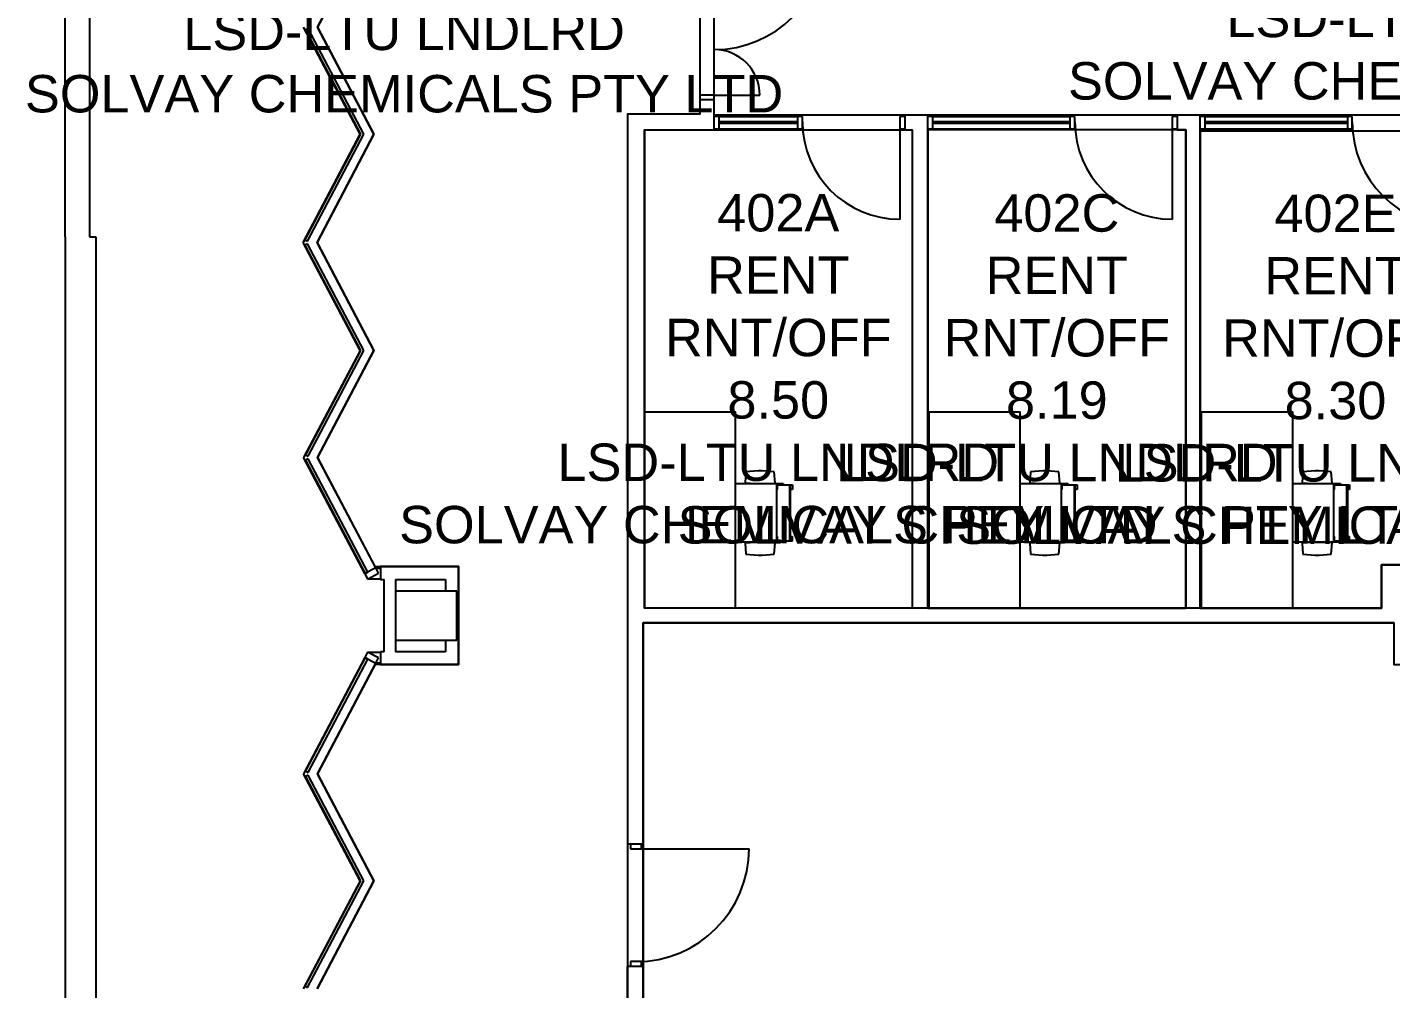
# Model space of a CAD drawing. Extents: x 14785 to 50894, y -3296 to 56414.
# Drawn here: x 21535 to 32637, y 35764 to 43596 of the extents above; entities that cross this region are included whole.
import ezdxf

# ---------------------------------------------------------------- set-up
doc = ezdxf.new("R2010")
doc.units = 0
doc.header["$MEASUREMENT"] = 0
for name, color, linetype in [('A-Column__Concrete', 7, 'CONTINUOUS'), ('A-Door', 252, 'CONTINUOUS'), ('A-Furniture', 252, 'CONTINUOUS'), ('A-Wall__Brick', 7, 'CONTINUOUS'), ('A-Wall__Stud', 252, 'CONTINUOUS'), ('A-Window', 7, 'CONTINUOUS'), ('GROS$', 7, 'CONTINUOUS'), ('RM$', 7, 'CONTINUOUS'), ('RM$TXT', 4, 'CONTINUOUS'), ('SU$', 12, 'CONTINUOUS')]:
    doc.layers.add(name, color=color, linetype=linetype)
doc.styles.add('Arial', font='arial.ttf')

msp = doc.modelspace()

# ---------------------------------------------------------------- linework, layer by layer
at = {"layer": 'A-Column__Concrete'}
for p, q in [((24532, 39004), (24532, 38604)), ((25032, 39004), (24532, 39004)), ((25032, 38604), (25032, 39004)), ((24532, 38604), (25032, 38604))]:
    msp.add_line(p, q, dxfattribs=at)
at = {"layer": 'A-Door'}
for p, q in [((27011, 43044), (27011, 43004)), ((27129, 43044), (27011, 43044)), ((27129, 43044), (27499, 43044)), ((27129, 43004), (27129, 43044)), ((28680, 42870), (28640, 42870)), ((28640, 42870), (28640, 42770)), ((28640, 42825), (28640, 42031)), ((28640, 42770), (28680, 42770)), ((30858, 42825), (30858, 42031)), ((26446, 36945), (26446, 36905)), ((26446, 36905), (26536, 36905)), ((26492, 36905), (27412, 36905)), ((26536, 36905), (26536, 36945)), ((26446, 35985), (26446, 35945)), ((26536, 35985), (26446, 35985)), ((26536, 35945), (26536, 35985))]:
    msp.add_line(p, q, dxfattribs=at)
at = {"layer": 'A-Door', "color": 252}
for centre, radius, start, end in [((27129, 44314), 900, 270, 0), ((27129, 43044), 370, 0, 90), ((28640, 42825), 793, 180, 270), ((30858, 42825), 793, 180, 270), ((33177, 42825), 853, 180, 270), ((26492, 36905), 920, 270, 0)]:
    msp.add_arc(centre, radius, start, end, dxfattribs=at)
at = {"layer": 'A-Furniture'}
for p, q in [((27385, 39975), (27379, 39885)), ((27486, 39982), (27385, 39975)), ((27617, 39976), (27518, 39982)), ((27625, 39882), (27617, 39976)), ((29703, 39975), (29697, 39885)), ((29804, 39982), (29703, 39975)), ((29935, 39976), (29836, 39982)), ((29943, 39882), (29935, 39976)), ((31921, 39975), (31915, 39885)), ((32022, 39982), (31921, 39975)), ((32153, 39976), (32054, 39982)), ((32161, 39882), (32153, 39976)), ((27300, 39879), (27691, 39879)), ((27379, 39885), (27469, 39880)), ((27536, 39880), (27625, 39882)), ((27586, 39880), (27586, 39881)), ((27636, 39868), (27636, 39410)), ((27641, 39868), (27641, 39832)), ((27644, 39868), (27743, 39868)), ((27691, 39879), (27691, 39868)), ((27743, 39868), (27748, 39868)), ((27743, 39410), (27743, 39868)), ((27748, 39868), (27748, 39410)), ((27748, 39868), (27765, 39868)), ((27748, 39868), (27748, 39832)), ((27765, 39868), (27765, 39832)), ((29618, 39879), (30009, 39879)), ((29697, 39885), (29787, 39880)), ((29854, 39880), (29943, 39882)), ((29904, 39880), (29904, 39881)), ((29954, 39868), (29954, 39410)), ((29959, 39868), (29959, 39832)), ((29962, 39868), (30061, 39868)), ((30009, 39879), (30009, 39868)), ((30061, 39868), (30066, 39868)), ((30061, 39410), (30061, 39868)), ((30066, 39868), (30066, 39410)), ((30066, 39868), (30083, 39868)), ((30066, 39868), (30066, 39832)), ((30083, 39868), (30083, 39832)), ((31836, 39879), (32227, 39879)), ((31915, 39885), (32005, 39880)), ((32072, 39880), (32161, 39882)), ((32122, 39880), (32122, 39881)), ((32172, 39868), (32172, 39410)), ((32177, 39868), (32177, 39832)), ((32180, 39868), (32279, 39868)), ((32227, 39879), (32227, 39868)), ((32279, 39868), (32284, 39868)), ((32279, 39410), (32279, 39868)), ((32284, 39868), (32284, 39410)), ((32284, 39868), (32301, 39868)), ((32284, 39868), (32284, 39832)), ((32301, 39868), (32301, 39832)), ((27765, 39832), (27748, 39832)), ((30083, 39832), (30066, 39832)), ((32301, 39832), (32284, 39832)), ((27641, 39447), (27641, 39410)), ((27748, 39447), (27765, 39447)), ((27748, 39410), (27748, 39447)), ((27765, 39410), (27765, 39447)), ((29959, 39447), (29959, 39410)), ((30066, 39447), (30083, 39447)), ((30066, 39410), (30066, 39447)), ((30083, 39410), (30083, 39447)), ((32177, 39447), (32177, 39410)), ((32284, 39447), (32301, 39447)), ((32284, 39410), (32284, 39447)), ((32301, 39410), (32301, 39447)), ((27691, 39401), (27300, 39401)), ((27469, 39398), (27379, 39394)), ((27379, 39394), (27385, 39303)), ((27385, 39303), (27486, 39297)), ((27518, 39297), (27617, 39303)), ((27625, 39397), (27536, 39399)), ((27545, 39401), (27545, 39399)), ((27617, 39303), (27625, 39397)), ((27743, 39410), (27644, 39410)), ((27691, 39410), (27691, 39401)), ((27748, 39410), (27743, 39410)), ((27765, 39410), (27748, 39410)), ((30009, 39401), (29618, 39401)), ((29787, 39398), (29697, 39394)), ((29697, 39394), (29703, 39303)), ((29703, 39303), (29804, 39297)), ((29836, 39297), (29935, 39303)), ((29943, 39397), (29854, 39399)), ((29863, 39401), (29863, 39399)), ((29935, 39303), (29943, 39397)), ((30061, 39410), (29962, 39410)), ((30009, 39410), (30009, 39401)), ((30066, 39410), (30061, 39410)), ((30083, 39410), (30066, 39410)), ((32227, 39401), (31836, 39401)), ((32005, 39398), (31915, 39394)), ((31915, 39394), (31921, 39303)), ((31921, 39303), (32022, 39297)), ((32054, 39297), (32153, 39303)), ((32161, 39397), (32072, 39399)), ((32081, 39401), (32081, 39399)), ((32153, 39303), (32161, 39397)), ((32279, 39410), (32180, 39410)), ((32227, 39410), (32227, 39401)), ((32284, 39410), (32279, 39410)), ((32301, 39410), (32284, 39410))]:
    msp.add_line(p, q, dxfattribs=at)
for points in [[(26560, 40463), (27300, 40463), (27300, 38863), (26560, 38863)], [(28878, 40463), (29618, 40463), (29618, 38863), (28878, 38863)], [(31096, 40463), (31836, 40463), (31836, 38863), (31096, 38863)]]:
    msp.add_lwpolyline(points, close=True, dxfattribs=at)
at = {"layer": 'A-Furniture', "flags": 128}
for points in [[(27586, 39397), (27586, 39399), (27586, 39401)], [(29904, 39397), (29904, 39399), (29904, 39401)], [(32122, 39397), (32122, 39399), (32122, 39401)]]:
    msp.add_lwpolyline(points, dxfattribs=at)
at = {"layer": 'A-Furniture'}
for centre, radius, start, end in [((27502, 39728), 254, 86.4172, 93.6292), ((29820, 39728), 254, 86.4172, 93.6292), ((32038, 39728), 254, 86.4172, 93.6292), ((27514, 40846), 966, 267.3557, 271.2805), ((29832, 40846), 966, 267.3557, 271.2805), ((32050, 40846), 966, 267.3557, 271.2805), ((27514, 38433), 966, 88.7195, 92.6443), ((29832, 38433), 966, 88.7195, 92.6443), ((32050, 38433), 966, 88.7195, 92.6443), ((27502, 39550), 254, 266.3708, 273.5828), ((29820, 39550), 254, 266.3708, 273.5828), ((32038, 39550), 254, 266.3708, 273.5828)]:
    msp.add_arc(centre, radius, start, end, dxfattribs=at)
for points, knots in [([(27636, 39868), (27636, 39868), (27636, 39868), (27640, 39868), (27644, 39868)], [2.8535406, 2.8535406, 2.8535406, 2.8535406, 2.9205877, 3.1415927, 3.1415927, 3.1415927, 3.1415927]), ([(29954, 39868), (29954, 39868), (29954, 39868), (29958, 39868), (29962, 39868)], [2.8535406, 2.8535406, 2.8535406, 2.8535406, 2.9205877, 3.1415927, 3.1415927, 3.1415927, 3.1415927]), ([(32172, 39868), (32172, 39868), (32172, 39868), (32176, 39868), (32180, 39868)], [2.8535406, 2.8535406, 2.8535406, 2.8535406, 2.9205877, 3.1415927, 3.1415927, 3.1415927, 3.1415927]), ([(27644, 39410), (27640, 39410), (27636, 39410), (27636, 39410), (27636, 39410)], [-3.1415927, -3.1415927, -3.1415927, -3.1415927, -2.9205877, -2.8535406, -2.8535406, -2.8535406, -2.8535406]), ([(29962, 39410), (29958, 39410), (29954, 39410), (29954, 39410), (29954, 39410)], [-3.1415927, -3.1415927, -3.1415927, -3.1415927, -2.9205877, -2.8535406, -2.8535406, -2.8535406, -2.8535406]), ([(32180, 39410), (32176, 39410), (32172, 39410), (32172, 39410), (32172, 39410)], [-3.1415927, -3.1415927, -3.1415927, -3.1415927, -2.9205877, -2.8535406, -2.8535406, -2.8535406, -2.8535406])]:
    msp.add_open_spline(points, degree=3, knots=knots, dxfattribs=at)
at = {"layer": 'A-Wall__Brick'}
for p, q in [((27129, 43004), (27011, 43004)), ((27011, 43004), (27011, 42889)), ((27129, 42761), (27129, 43004)), ((26422, 42889), (26422, 36945)), ((27011, 42889), (26422, 42889)), ((28868, 42879), (28680, 42879)), ((28680, 42879), (28680, 42761)), ((28868, 38863), (28868, 42879)), ((31086, 42879), (30898, 42879)), ((30898, 42879), (30898, 42761)), ((31086, 38863), (31086, 42879)), ((26560, 42761), (27129, 42761)), ((26560, 42761), (26560, 38863)), ((28680, 42761), (28740, 42761)), ((28740, 42761), (28740, 38863)), ((30898, 42761), (30968, 42761)), ((30968, 42761), (30968, 38863)), ((25045, 39204), (24410, 39204)), ((24410, 39204), (24410, 39099)), ((25045, 38404), (25045, 39204)), ((33287, 39218), (32563, 39218)), ((32563, 39218), (32563, 38863)), ((24410, 39099), (24442, 39099)), ((24442, 38509), (24442, 39099)), ((24532, 39099), (24940, 39099)), ((24532, 39099), (24532, 39004)), ((24940, 39099), (24940, 39004)), ((28740, 38863), (26560, 38863)), ((30968, 38863), (28868, 38863)), ((32563, 38863), (31086, 38863)), ((26550, 36945), (26550, 38745)), ((32662, 38745), (26550, 38745)), ((24532, 38604), (24532, 38509)), ((24940, 38604), (24940, 38509)), ((24442, 38509), (24410, 38509)), ((24410, 38509), (24410, 38404)), ((24940, 38509), (24532, 38509)), ((24410, 38404), (25045, 38404)), ((26422, 36945), (26432, 36945)), ((26432, 36945), (26550, 36945)), ((26432, 35945), (26422, 35945)), ((26422, 17184), (26422, 35945)), ((26550, 35945), (26432, 35945)), ((26550, 17184), (26550, 35945))]:
    msp.add_line(p, q, dxfattribs=at)
at = {"layer": 'A-Wall__Stud'}
for p, q in [((21842, 41889), (21842, 44596)), ((22042, 44596), (22042, 41889)), ((21842, 41889), (21842, 43964)), ((22042, 43965), (22042, 41889)), ((21842, 41889), (21842, -516)), ((22042, 41889), (22094, 41889)), ((22095, -263), (22095, 41889))]:
    msp.add_line(p, q, dxfattribs=at)
at = {"layer": 'A-Window'}
for p, q in [((24244, 42724), (23785, 43596)), ((24244, 42724), (23785, 43596)), ((23821, 43585), (23800, 43574)), ((23800, 43574), (24248, 42724)), ((24275, 42724), (23821, 43585)), ((24357, 42724), (23898, 43596)), ((27169, 42870), (27807, 42870)), ((28908, 42870), (30025, 42870)), ((30898, 42870), (30858, 42870)), ((30858, 42870), (30858, 42770)), ((31126, 42870), (32284, 42870)), ((27807, 42825), (27169, 42825)), ((27169, 42825), (27169, 42815)), ((27169, 42815), (27807, 42815)), ((27169, 42770), (27807, 42770)), ((27807, 42815), (27807, 42825)), ((30025, 42825), (28908, 42825)), ((28908, 42825), (28908, 42815)), ((28908, 42815), (30025, 42815)), ((28908, 42770), (30025, 42770)), ((30025, 42815), (30025, 42825)), ((30858, 42770), (30898, 42770)), ((32284, 42825), (31126, 42825)), ((31126, 42825), (31126, 42815)), ((31126, 42815), (32284, 42815)), ((31126, 42770), (32284, 42770)), ((32284, 42815), (32284, 42825)), ((23781, 41844), (24244, 42724)), ((24244, 42724), (23781, 41844)), ((24248, 42724), (23796, 41865)), ((23817, 41854), (24275, 42724)), ((24357, 42724), (23894, 41844)), ((23796, 41865), (23817, 41854)), ((24244, 40964), (23781, 41844)), ((23817, 41833), (23796, 41822)), ((23796, 41822), (24247, 40964)), ((24274, 40964), (23817, 41833)), ((24357, 40964), (23894, 41844)), ((24244, 40964), (23785, 40092)), ((24247, 40964), (23800, 40114)), ((23821, 40103), (24274, 40964)), ((24357, 40964), (23898, 40092)), ((24283, 39146), (23785, 40092)), ((23800, 40114), (23821, 40103)), ((23821, 40081), (23800, 40070)), ((24307, 39158), (23821, 40081)), ((24372, 39192), (23898, 40092)), ((23800, 40070), (24286, 39147)), ((24286, 39147), (24307, 39158)), ((24410, 39101), (24307, 39101)), ((24372, 39191), (24410, 39191)), ((24283, 38462), (23785, 37516)), ((24286, 38461), (23800, 37538)), ((23821, 37526), (24307, 38450)), ((24372, 38416), (23898, 37516)), ((24307, 38450), (24286, 38461)), ((24307, 38507), (24410, 38507)), ((24410, 38417), (24372, 38417)), ((23800, 37538), (23821, 37526)), ((24244, 36644), (23785, 37516)), ((23821, 37505), (23800, 37494)), ((23800, 37494), (24247, 36644)), ((24274, 36644), (23821, 37505)), ((24357, 36644), (23898, 37516)), ((24244, 36644), (23781, 35764)), ((24247, 36644), (23796, 35786)), ((23817, 35775), (24274, 36644)), ((24357, 36644), (23894, 35764)), ((23796, 35786), (23817, 35775))]:
    msp.add_line(p, q, dxfattribs=at)
at = {"layer": 'A-Window', "extrusion": (0, 0, -1)}
for p, q in [((27169, 42870), (27129, 42870)), ((27169, 42770), (27169, 42870)), ((27847, 42870), (27807, 42870)), ((27807, 42870), (27807, 42770)), ((27847, 42770), (27847, 42870)), ((28908, 42870), (28868, 42870)), ((28908, 42770), (28908, 42870)), ((30065, 42870), (30025, 42870)), ((30025, 42870), (30025, 42770)), ((30065, 42770), (30065, 42870)), ((31126, 42870), (31086, 42870)), ((31126, 42770), (31126, 42870)), ((32324, 42870), (32284, 42870)), ((32284, 42870), (32284, 42770)), ((32324, 42770), (32324, 42870)), ((27129, 42770), (27169, 42770)), ((27807, 42770), (27847, 42770)), ((28868, 42770), (28908, 42770)), ((30025, 42770), (30065, 42770)), ((31086, 42770), (31126, 42770)), ((32284, 42770), (32324, 42770)), ((24372, 39192), (24283, 39146)), ((24395, 39148), (24372, 39192)), ((24283, 39146), (24306, 39101)), ((24306, 39101), (24395, 39148)), ((24306, 38506), (24283, 38462)), ((24283, 38462), (24372, 38416)), ((24395, 38460), (24306, 38506)), ((24372, 38416), (24395, 38460))]:
    msp.add_line(p, q, dxfattribs=at)
at = {"layer": 'GROS$', "flags": 128}
msp.add_lwpolyline([(24039, 43863), (23898, 43596), (24357, 42724), (23894, 41844), (24357, 40964), (23898, 40092), (24365, 39204), (25045, 39204), (25045, 38404), (24365, 38404), (23898, 37516), (24357, 36644), (23894, 35764)], dxfattribs=at)
at = {"layer": 'RM$', "flags": 128}
for points in [[(33390, 45975), (39066, 45975), (39066, 42889), (38291, 42889), (38291, 42879), (27129, 42879), (27129, 44405), (33390, 44405)], [(26550, 38745), (32662, 38745), (32662, 38404), (33062, 38404), (33062, 38482), (39362, 38482), (39362, 38404), (39762, 38404), (39762, 38745), (47379, 38745), (47379, 38404), (48012, 38404), (48012, 38417), (48052, 38417), (48526, 37516), (48067, 36644), (48530, 35764), (48092, 34932), (47988, 34932), (47379, 34932), (47379, 26244), (48083, 26244), (48518, 25371), (26550, 25371)]]:
    msp.add_lwpolyline(points, close=True, dxfattribs=at)
for points in [[(27011, 44405), (27011, 42889), (26422, 42889), (26422, 11810)], [(23894, 35764), (24357, 36644), (23898, 37516), (24372, 38417), (24410, 38404), (25045, 38404), (25045, 39204), (24410, 39204), (24372, 39192), (23898, 40092), (24357, 40964), (23894, 41844), (24357, 42724), (23898, 43596), (24040, 43865)]]:
    msp.add_lwpolyline(points, dxfattribs=at)
at = {"layer": 'RM$'}
for points in [[(26560, 42761), (28740, 42761), (28740, 38863), (26560, 38863)], [(28868, 38863), (30968, 38863), (30968, 42761), (28868, 42761)], [(31086, 38863), (32563, 38863), (32563, 39218), (33287, 39218), (33287, 42751), (31086, 42751)]]:
    msp.add_lwpolyline(points, close=True, dxfattribs=at)
at = {"layer": 'SU$', "flags": 128}
for points in [[(33415, 39218), (32563, 39218), (32563, 38863), (26560, 38863), (26560, 42761), (27129, 42761), (27129, 44533), (26550, 44533), (26550, 47117), (29516, 47117), (32609, 47117), (32609, 44405), (33390, 44405)], [(32662, 38745), (26550, 38745), (26550, 36905), (26550, 35987), (26550, 25371), (48518, 25371)]]:
    msp.add_lwpolyline(points, dxfattribs=at)

# ---------------------------------------------------------------- texts
at = {"layer": 'RM$TXT', "char_height": 304.8, "attachment_point": 8, "style": 'Arial'}
for s, insert in [('402^M^JRENT^M^JRNT/GENERL^M^J27.12^M^JLSD-LTU LNDLRD^M^JSOLVAY CHEMICALS PTY LTD^M^J', (33097, 43003)), ('451A^M^JRENT^M^JRNT/STORE^M^J.38^M^JLSD-LTU LNDLRD^M^JSOLVAY CHEMICALS PTY LTD^M^J', (24603, 42898)), ('402A^M^JRENT^M^JRNT/OFF^M^J8.50^M^JLSD-LTU LNDLRD^M^JSOLVAY CHEMICALS PTY LTD^M^J', (27650, 39388)), ('402C^M^JRENT^M^JRNT/OFF^M^J8.19^M^JLSD-LTU LNDLRD^M^JSOLVAY CHEMICALS PTY LTD^M^J', (29918, 39386)), ('402E^M^JRENT^M^JRNT/OFF^M^J8.30^M^JLSD-LTU LNDLRD^M^JSOLVAY CHEMICALS PTY LTD^M^J', (32187, 39383))]:
    msp.add_mtext(s, dxfattribs=dict(at, insert=insert))

doc.saveas('drawing.dxf')
